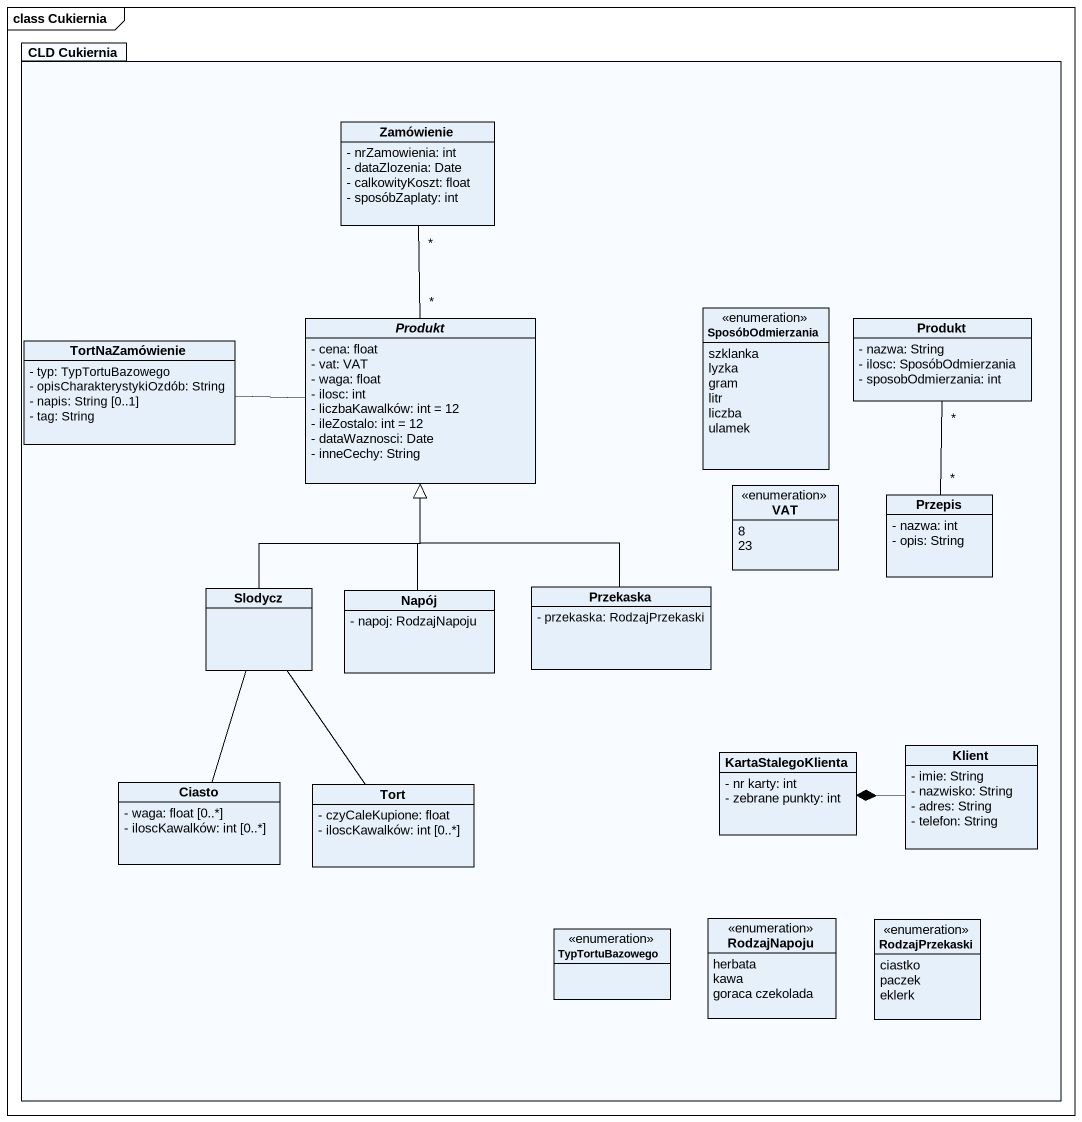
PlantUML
@startuml
mainframe class Cukiernia
hide circle
hide empty members
skinparam classAttributeIconSize 0
package "CLD Cukiernia" as CLD_Cukiernia {
  class Zamówienie {
    - nrZamowienia: int
    - dataZlozenia: Date
    - calkowityKoszt: float
    - sposóbZaplaty: int
  }
  abstract class Produkt {
    - cena: float
    - vat: VAT
    - waga: float
    - ilosc: int
    - liczbaKawalków: int = 12
    - ileZostalo: int = 12
    - dataWaznosci: Date
    - inneCechy: String
  }
  enum SposóbOdmierzania {
    szklanka
    lyzka
    gram
    litr
    liczba
    ulamek
  }
  class "Produkt" as Produkt_2 {
    - nazwa: String
    - ilosc: SposóbOdmierzania
    - sposobOdmierzania: int
  }
  class TortNaZamówienie {
    - typ: TypTortuBazowego
    - opisCharakterystykiOzdób: String
    - napis: String [0..1]
    - tag: String
  }
  enum VAT {
    8
    23
  }
  class Przepis {
    - nazwa: int
    - opis: String
  }
  class Slodycz
  class Przekaska {
    - przekaska: RodzajPrzekaski
  }
  class Napój {
    - napoj: RodzajNapoju
  }
  class Klient {
    - imie: String
    - nazwisko: String
    - adres: String
    - telefon: String
  }
  class Ciasto {
    - waga: float [0..*]
    - iloscKawalków: int [0..*]
  }
  class Tort {
    - czyCaleKupione: float
    - iloscKawalków: int [0..*]
  }
  class KartaStalegoKlienta {
    - nr karty: int
    - zebrane punkty: int
  }
  enum TypTortuBazowego
  enum RodzajNapoju {
    herbata
    kawa
    goraca czekolada
  }
  enum RodzajPrzekaski {
    ciastko
    paczek
    eklerk
  }
}
Zamówienie "*" -- "*" Produkt
Produkt_2 "*" -- "*" Przepis
TortNaZamówienie -right- Produkt
Slodycz -up-|> Produkt
Przekaska -up-|> Produkt
Napój -up-|> Produkt
Klient -left-* KartaStalegoKlienta
Ciasto -up- Slodycz
Tort -up- Slodycz
@enduml
